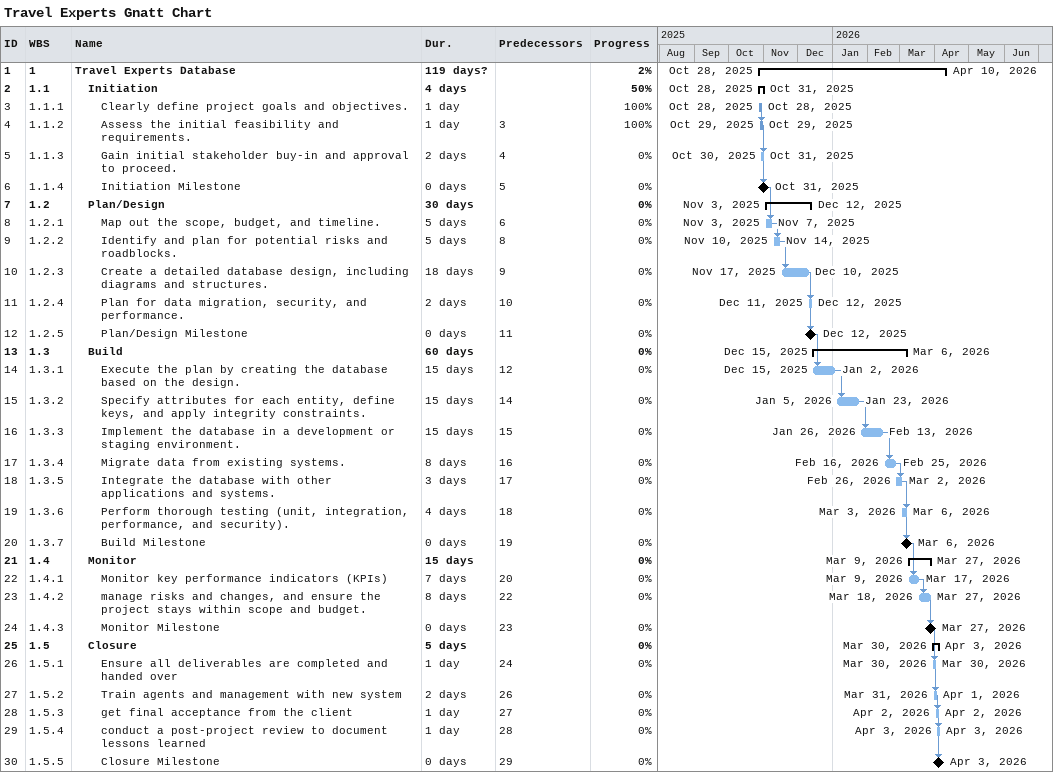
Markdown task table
Travel Experts Gnatt Chart

| ID | WBS | Task | Duration | Start | Finish | Predecessors | % complete |
|---|---|---|---|---|---|---|---|
| 1 | 1 | **Travel Experts Database** | 119d? | 2025-10-28 | 2026-04-10 |  | 2 |
| 2 | 1.1 | **Initiation** | 4d | 2025-10-28 | 2025-10-31 |  | 50 |
| 3 | 1.1.1 | Clearly define project goals and objectives. | 1d | 2025-10-28 | 2025-10-28 |  | 100 |
| 4 | 1.1.2 | Assess the initial feasibility and requirements. | 1d | 2025-10-29 | 2025-10-29 | 3 | 100 |
| 5 | 1.1.3 | Gain initial stakeholder buy-in and approval to proceed. | 2d | 2025-10-30 | 2025-10-31 | 4 | 0 |
| 6 | 1.1.4 | Initiation Milestone | 0d | 2025-10-31 | 2025-10-31 | 5 | 0 |
| 7 | 1.2 | **Plan/Design** | 30d | 2025-11-03 | 2025-12-12 |  | 0 |
| 8 | 1.2.1 | Map out the scope, budget, and timeline. | 5d | 2025-11-03 | 2025-11-07 | 6 | 0 |
| 9 | 1.2.2 | Identify and plan for potential risks and roadblocks. | 5d | 2025-11-10 | 2025-11-14 | 8 | 0 |
| 10 | 1.2.3 | Create a detailed database design, including diagrams and structures. | 18d | 2025-11-17 | 2025-12-10 | 9 | 0 |
| 11 | 1.2.4 | Plan for data migration, security, and performance. | 2d | 2025-12-11 | 2025-12-12 | 10 | 0 |
| 12 | 1.2.5 | Plan/Design Milestone | 0d | 2025-12-12 | 2025-12-12 | 11 | 0 |
| 13 | 1.3 | **Build** | 60d | 2025-12-15 | 2026-03-06 |  | 0 |
| 14 | 1.3.1 | Execute the plan by creating the database based on the design. | 15d | 2025-12-15 | 2026-01-02 | 12 | 0 |
| 15 | 1.3.2 | Specify attributes for each entity, define keys, and apply integrity constraints. | 15d | 2026-01-05 | 2026-01-23 | 14 | 0 |
| 16 | 1.3.3 | Implement the database in a development or staging environment. | 15d | 2026-01-26 | 2026-02-13 | 15 | 0 |
| 17 | 1.3.4 | Migrate data from existing systems. | 8d | 2026-02-16 | 2026-02-25 | 16 | 0 |
| 18 | 1.3.5 | Integrate the database with other applications and systems. | 3d | 2026-02-26 | 2026-03-02 | 17 | 0 |
| 19 | 1.3.6 | Perform thorough testing (unit, integration, performance, and security). | 4d | 2026-03-03 | 2026-03-06 | 18 | 0 |
| 20 | 1.3.7 | Build Milestone | 0d | 2026-03-06 | 2026-03-06 | 19 | 0 |
| 21 | 1.4 | **Monitor** | 15d | 2026-03-09 | 2026-03-27 |  | 0 |
| 22 | 1.4.1 | Monitor key performance indicators (KPIs) | 7d | 2026-03-09 | 2026-03-17 | 20 | 0 |
| 23 | 1.4.2 | manage risks and changes, and ensure the project stays within scope and budget. | 8d | 2026-03-18 | 2026-03-27 | 22 | 0 |
| 24 | 1.4.3 | Monitor Milestone | 0d | 2026-03-27 | 2026-03-27 | 23 | 0 |
| 25 | 1.5 | **Closure** | 5d | 2026-03-30 | 2026-04-03 |  | 0 |
| 26 | 1.5.1 | Ensure all deliverables are completed and handed over | 1d | 2026-03-30 | 2026-03-30 | 24 | 0 |
| 27 | 1.5.2 | Train agents and management with new system | 2d | 2026-03-31 | 2026-04-01 | 26 | 0 |
| 28 | 1.5.3 | get final acceptance from the client | 1d | 2026-04-02 | 2026-04-02 | 27 | 0 |
| 29 | 1.5.4 | conduct a post-project review to document lessons learned | 1d | 2026-04-03 | 2026-04-03 | 28 | 0 |
| 30 | 1.5.5 | Closure Milestone | 0d | 2026-04-03 | 2026-04-03 | 29 | 0 |
